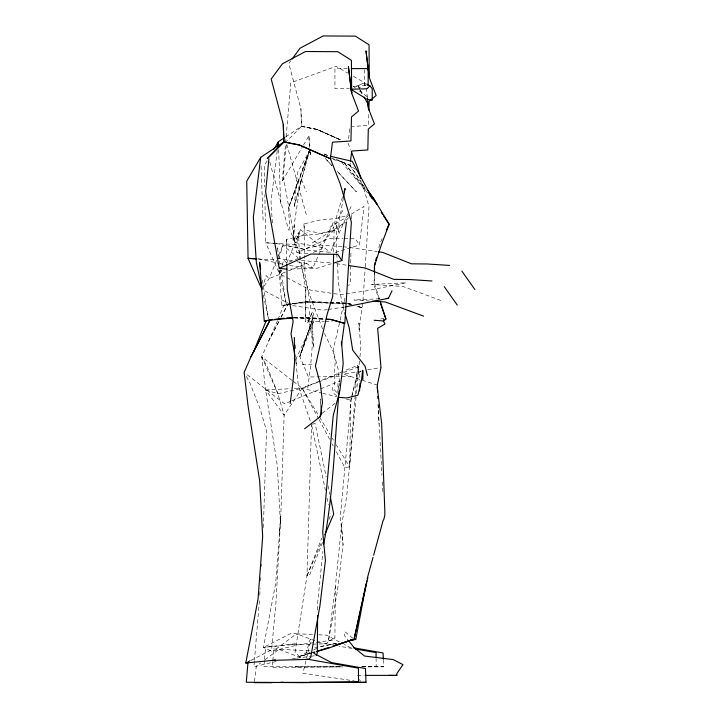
<?xml version="1.0" encoding="UTF-8"?>
<svg xmlns="http://www.w3.org/2000/svg" width="719" height="719" viewBox="0 0 719 719"><rect width="100%" height="100%" fill="white"/><g stroke="black" fill="none" stroke-linecap="round" stroke-linejoin="round"><path stroke-width="0.54" stroke-dasharray="3.6 2.7" d="M299.481 259.82L298.601 232.435L293.127 240.281L294.565 225.604L293.127 240.281L307.166 232.704M305.791 289.514L305.189 321.573L305.764 321.204L305.791 289.514L299.625 252.711L289.91 230.071L288.427 208.016L309.071 151.296M317.663 609.892L317.726 602.145L322.903 551.329M278.945 321.294L268.582 341.21L261.761 356.849L267.414 367.148L277.902 393.76L284.14 415.214L280.787 516.377L275.665 583.567L263.415 647.415L271.485 651.234L299.077 644.628L333.796 640.009L334.91 637.474L335.342 586.587L341.651 524.726L346.63 497.018L356.327 394.524M320.297 405.624L320.404 398.955L320.845 404.213M337.867 393.401L338.029 383.398L338.559 389.707M359.473 361.19L358.907 366.654L350.791 400.249L349.632 466.982L344.787 467.395L336.366 451.757M311.92 652.951L299.329 656.564L295.069 652.142L306.995 575.766L311.525 424.48L298.376 386.256L295.707 359.536L314.14 320.135L299.832 356.444L308.397 376.981L340.527 376.567M333.652 252.108L334.11 229.981L318.131 234.088L301.899 235.706L286.351 239.445L286.8 262.911M350.926 253.142L350.36 280.796L348.76 285.901M351.636 218.855L351.726 214.433L348.526 215.251M368.802 114.492L368.559 125.412L352.238 126.499M374.32 273.274L374.042 285.146L379.093 299.544M293.127 240.281L293.478 229.397L301.117 178.663L306.285 191.748M263.352 527.494L266.515 430.771L260.287 409.318L249.799 382.706L246.195 376.154M259.397 600.787L254.472 660.213M259.748 595.242L260.161 588.591M260.646 580.826L260.862 577.501M261.554 566.419L261.689 564.199M357.109 306.339L362.439 307.849L365.198 267.953M365.27 266.848L368.991 206.461L362.394 183.983M294.242 206.272L297.477 172.47L309.521 150.792L294.242 206.272L309.161 151.323M339.548 385.42L339.719 383.182M355.177 395.54L349.632 466.982L336.321 444.89M355.258 394.416L357.514 365.396L344.185 370.896M264.448 660.258L263.909 666.702L344.68 666.899M264.547 659.188L265.635 646.309L290.862 633.421L296.192 633.691L316.126 641.204M282.342 180.828L285.515 144.061M285.605 142.946L290.8 82.793L336.07 66.31L347.672 73.005M351.348 398.137L340.321 516.44L343.053 544.957L337.499 590.605L328.367 641.564L326.48 643.793L290.8 644.799L263.415 647.415L295.761 643.694L290.8 644.799M254.364 661.309L253.87 666.792L276.159 661.453M279.34 532.437L280.787 516.377L275.907 602.971L271.485 651.234M356.435 393.41L358.907 366.654L357.514 365.396M334.227 385.096L334.829 378.733L334.434 370.105L335.396 361.046L333.023 351.232L324.296 333.05M359.931 356.822L360.839 348.086L358.898 322.939L359.114 329.733L362.017 307.795L358.125 306.42M254.481 681.558L256.297 666.234L260.611 663.008M272.618 661.624L271.971 667.097L275.404 667.493L340.33 666.837M272.753 660.527L273.912 650.677L295.518 634.535L299.751 633.915L313.151 634.544M335.36 252.486L359.491 244.963L364.021 206.344L348.85 215.691M277.246 150.639L270.964 201.733L272.07 218.27M348.571 138.758L349.928 127.739M350.234 163.186L349.964 165.397L347.753 164.435M335.342 586.587L328.367 641.564L334.91 637.474M307.804 387.981L310.617 366.115L312.208 346.594L311.974 321.896L313.924 347.96L308.658 318.283L310.734 305.961L304.928 274.182L304.631 258.534M312.522 318.688L299.832 356.444L312.145 320.62L313.583 313.295L312.208 312.37L307.903 322.391L305.189 321.573M343.349 198.138L339.098 221.713L338.577 232.201L336.357 223.861L336.6 252.899M344.931 298.142L339.701 322.292M339.449 323.379L333.041 350.486L337.993 368.344L339.988 385.627M378.841 247.749L379.866 243.516L382.193 238.699M351.636 397.086L357.514 374.985L358.907 366.654L341.372 373.323M278.855 259.083L282.837 245.215L298.097 257.726M341.983 246.653L319.11 244.954L300.452 229.658L296.165 244.595L265.671 242.806L264.853 194.696M342.532 196.934L332.933 228.561L342.774 210.595M262.237 288.337L266.156 275.557L269.149 278.586L287.492 271.243M280.832 269.589L279.529 273.84L310.383 290.081L340.707 294.646L344.994 294.008M282.145 265.329L283.78 259.999L286.773 263.028L300.012 257.726M329.059 519.415L330.452 515.415L330.102 513.303M300.138 354.71L312.145 320.62L312.208 312.37L307.903 322.391L310.905 321.663L324.242 321.465M322.57 542.414L309.817 574.508L306.995 575.766L321.699 538.198M268.582 341.21L277.633 320.395M278.046 319.371L283.852 305.072L306.824 301.423L328.763 302.322M276.617 260.377L269.149 278.586L261.905 289.398M278.684 255.326L282.837 245.215M286.773 263.028L300.452 229.658M306.995 575.766L321.681 541.892M289.577 265.626L312.846 267.872L318.319 255.703M318.778 254.688L333.823 221.218M276.375 243.373L307.202 250.068L330.47 252.315L347.798 213.777M349.623 209.714L351.447 205.661M270.991 336.735L279.125 321.042M281.156 317.115L287.753 304.362L307.453 302.007L330.605 303.05M281.021 317.304L287.753 304.362L283.852 305.072M284.976 142.964L301.54 126.382L300.91 108.83L288.804 63.488L290.791 60.791M267.144 160.84L264.349 165.604L264.718 186.868M282.441 180.82L302.897 146.083M303.463 145.121L309.143 135.469M343.161 371.319L302.169 388.233L284.14 415.214L265.608 389.869L261.761 356.849L292.507 380.728M281.947 270.236L279.529 273.84L265.671 242.806L275.305 243.319M307.903 322.391L308.999 321.042L306.662 320.683L305.764 321.204M334.11 229.981L319.506 245.386L303.571 249.062L287.16 245.637L286.351 239.445M348.652 217.668L337.13 229.837L321.186 233.504L304.775 230.08L303.966 223.888L319.515 220.149L335.755 218.531L347.466 215.52M322.256 413.209L335.153 403.188M264.934 659.781L277.902 650.093L282.136 649.473L308.927 650.722M285.749 136.826L301.495 126.346L317.169 129.465L341.462 140.259M360.947 371.372L357.586 373.512L359.536 373.422L360.219 382.005M329.895 227.366L347.906 216.275M312.28 242.923L345.453 222.486M310.105 652.25L305.593 655.018L310.257 639.101L310.213 643.208L302.924 673.227L354.188 680.884M313.709 650.03L318.211 647.253M312.136 652.906L299.329 656.591L310.024 650.506M250.931 660.375L273.247 648.969L278.568 649.248L301.656 657.948M306.303 214.622L286.53 143.306L283.259 176.272L296.902 252.818L328.484 238.492L343.044 238.645M290.701 401.247L284.553 403.79L245.017 373.08M291.725 400.825L339.889 380.953M313.259 252.423L324.467 247.938L330.47 252.315M288.508 270.838L306.851 263.496L312.846 267.872M280.293 520.871L277.282 465.364L265.608 389.869L277.902 393.76L302.169 388.233L317.645 382.346M318.679 381.951L340.339 373.718M359.707 89.291L357.864 85.291L363.589 83.287L365.396 84.015M312.972 652.609L315.084 651.917M299.329 656.564L309.862 653.229M310.914 652.897L315.12 651.558M314.886 647.774L317.969 646.785M331.378 263.783L316.693 268.367L288.04 269.104M279.071 270.128L281.902 305.746L290.647 303.84M312.414 424.228L315.102 423.446L326.192 476.931M313.205 652.6L315.335 651.98M281.902 305.746L307.426 302.259L328.565 303.121M380.746 318.993L384.054 318.355M361.091 371.013L343.403 374.141L377.322 385.105M367.724 369.836L380.989 367.481M346.073 293.846L367.526 290.665L406.064 282.765L371.543 284.445L403.017 286.459L441.178 300.569M327.379 309.565L323.083 310.195L292.768 305.638L262.875 289.91M328.448 309.404L344.545 307.013M291.716 303.697L306.77 301.683L328.951 302.501M292.309 658.748L295.563 658.307M296.65 658.164L309.673 656.438M310.752 656.294L315.093 655.71M355.707 88.212L353.101 86.298L365.908 85.237L367.508 98.386M302.214 364.677L314.023 364.066M379.533 298.753L353.928 300.003L369.117 300.973M265.608 389.869L289.982 388.772M294.413 388.575L302.169 388.233L321.618 393.032M307.867 253.492L296.902 252.818M325.348 321.456L332.016 321.357M341.642 376.549L350.504 376.441M362.052 666.765L376.181 666.387L376.109 658.964M361.864 666.819L383.622 666.792L383.371 660.41M347.286 68.602L334.937 68.602L334.937 88.707L349.362 88.707M340.114 666.783L295.114 666.846L300.839 666.881M361.945 666.765L383.622 666.792M357.46 675.402L364.191 675.402M344.167 238.663L355.366 238.789L359.491 244.963M330.066 302.537L345.587 303.112M293.586 317.403L324.637 318.544M329.679 303.166L348.589 303.93L350.719 304.532M294.26 317.996L324.296 319.218M329.859 302.366L345.219 302.996M293.595 317.16L324.305 318.418M331.702 303.103L347.133 303.804M294.242 317.762L324.008 319.11M318.733 634.805L326.552 635.165L339.287 641.869M257.86 258.939L276.375 260.017M343.071 246.734L348.544 247.309M301.495 260.512L332.025 263.028M353.101 86.298L360.534 87.233M349.65 247.471L377.214 251.596M336.438 263.693L347.466 265.338M352.094 648.466L339 646.174M351.285 647.415L349.092 647.028L344.185 644.449M294.583 242.537L324.467 247.938M276.968 258.094L291.905 260.799M297.244 261.761L306.851 263.496M333.508 645.177L320.332 642.786L317.178 641.6M301.495 126.346L316.899 129.42L341.192 140.205L317.07 129.411L301.54 126.409L300.91 108.83M258.759 258.93L278.954 263.316M280.015 263.549L283.205 264.241M348.239 303.849L353.406 305.045M333.023 159.537L340.59 161.344L344.176 162.889L365.189 188.288M322.696 393.302L336.744 396.771M346.468 399.18L350.791 400.249M347.412 303.085L353.245 304.703M347.807 303.193L351.986 304.523M358.26 306.519L362.439 307.849M331.306 158.099L340.599 161.344M355.321 169.298L349.632 165.136L335.971 159.214M327.334 155.376L322.966 153.489L327.972 155.69M316.998 129.474L337.705 138.587M353.478 76.349L366.052 83.602M336.744 395.648L333.562 393.374L332.412 387.604L337.076 392.727M359.185 90.765L368.748 97.775M293.388 381.412L302.169 388.233L318.957 416.076M364.937 187.983L349.964 165.397L340.977 161.416L367.553 192.926M352.822 638.229L344.868 631.659L344.482 635.614L347.933 639.901M363.589 83.287L365.908 85.237M331.899 165.613L325.114 158.279L331.989 165.658M337.247 171.356L356.354 191.838L337.319 171.383M344.176 162.889L366.861 191.892M359.401 679.599L360.632 681.279M349.632 165.136L361.289 181.341M319.533 417.038L329.958 434.33M332.268 438.168L333.427 440.091M357.864 85.291L359.976 89.21M360.507 90.19L363.14 95.088M302.169 388.233L318.481 418.53M319.011 419.51L330.057 440.028M332.16 443.938L333.212 445.897M360.165 90.297L362.466 95.303M261.761 356.849L277.902 393.76M348.068 143.18L350.468 149.372M322.543 328.951L310.186 296.399L299.625 261.77M379.425 298.798L374.617 283.852L374.545 273.184M309.538 150.918L310.896 155.43L309.619 150.523M344.14 310.59L342.253 304.173L338.254 281.785L337.579 263.828M269.805 162.099L288.687 230.179M309.754 151.278L310.896 155.43M278.882 269.715L286.342 304.416L280.904 270.038M263.361 295.033L268.493 318.885M311.758 425.585L325.419 490.367M327.037 498.051L328.43 504.648M328.008 485.667L329.814 494.393M295.725 360.219L296.309 363.517L295.904 358.089M280.024 264.493L277.21 246.752L277.39 248.981M262.399 280.051L268.547 318.868M336.645 253.888L337.373 260.485M341.651 524.726L343.053 544.957M272.142 219.376L272.438 223.789M378.059 404.464L381.951 475.259M382.328 481.91L382.894 491.886M378.158 404.114L379.03 424.246M278.639 149.597L280.725 204.502M261.06 166.278L263.1 220.059M309.404 147.521L308.963 135.532L309.422 149.192M303.966 223.888L304.604 257.42M364.461 69.716L364.461 88.707M309.521 150.792L297.441 185.026L288.427 208.016L309.521 150.792M336.42 643.298L319.191 646.884L336.42 643.307"/><path stroke-width="1.08" d="M317.609 615.419L317.295 653.032L316.18 655.566M333.607 254.319L332.735 296.354L327.307 313.7L315.416 366.043L320.377 383.901L322.489 402.263L320.117 416.741L304.64 428.767M362.834 379.596L363.023 370.905M368.901 110.124L369.099 101.388L376.154 95.492L369.26 77.571L366.016 51.085L369.26 77.571L369.045 44.785L355.384 36.13L323.155 35.95L300.057 48.218L292.112 59.003M374.338 272.195L374.491 265.715L375.264 262.543M339.116 391.001C334.488 442.275 333.364 494.052 323.577 544.705M359.509 390.92L360.129 383.119M268.906 158.863L265.635 191.829L279.278 268.376L286.935 269.131M362.628 370.303L361.558 380.135L357.9 395.234L346.81 397.975L339.134 397.364M333.472 263.136L341.867 260.512L346.396 221.901M326.516 319.308L330.965 319.488L344.823 323.406L351.375 222.018L340.06 183.489L330.443 158.737L299.553 145.022L283.924 141.94L260.727 157.308L253.349 217.291L256.359 262.507L261.959 288.526M277.66 147.305L278.343 141.751L284.823 137.437M350.513 160.975L351.735 151.017L367.822 149.947L368.299 129.052L374.428 123.92L368.434 108.326L367.885 103.904L364.191 97.047M290.179 403.539L292.993 381.672L294.583 362.151L294.35 337.454M343.547 197.069L345.093 188.495L344.131 191.658M348.266 640.863L355.797 639.308L366.735 580.988M341.534 341.777L343.215 363.643L339.889 390.543L333.176 415.798L322.705 531.988L325.428 560.514L319.883 606.162L310.743 657.121L308.855 659.341L273.184 660.348L245.799 662.972L258.049 599.125L262.678 536.428L259.667 480.921L247.983 405.426L244.145 372.406L250.967 356.768L270.137 319.91L272.33 319.649M365.98 584.214L354.018 639.515L367.867 577.555M383.739 519.738L384.809 515.181L384.836 511.389L381.663 423.437L377.196 386.894M383.2 520.197L373.628 555.23M383.847 319.227L383.434 320.962L384.971 324.053L377.628 328.349L380.989 367.481L377.322 385.105L377.619 391.819M375.776 260.431L376.54 257.258M367.148 578.786L373.044 557.369M253.376 352.292L266.228 320.629L270.137 319.91L250.967 356.768M324.817 534.792L333.706 514.076L330.273 496.577M345.614 306.851L388.44 298.322L392.017 290.782M386.364 230.035L389.15 224.265L373.592 198.453L367.121 189.448M320.117 416.741L321.645 413.677L321.025 406.316M283.897 141.985L283.286 124.387L271.189 79.045L282.441 63.775L305.53 51.507L337.768 51.687L351.42 60.333L351.645 93.128L358.529 111.05L351.483 116.945L350.935 140.969L332.448 142.191L330.416 158.719L299.374 145.031L283.924 141.94L267.351 158.522L283.924 141.94L283.286 124.387M260.727 157.308L246.734 181.161L248.055 258.364L261.905 289.398M273.867 149.39L278.343 141.751L278.469 145.112M380.45 301.998L385.941 319.083L383.434 320.962L374.132 320.261M249.96 660.869L248.019 661.857L246.284 682.25L301.872 682.646L358.556 681.945L358.422 668.158L307.103 659.143M279.278 268.376L310.86 254.041L337.75 254.337L341.867 260.512M334.056 645.725L351.977 639.874L328.152 648.295L316.405 651.675M317.187 651.234L328.781 647.451M334.074 645.554L351.977 639.874M260.646 268.96L259.595 262.309L264.286 321.303L266.057 320.764M264.286 321.303L268.645 320.261L293.145 317.951M273.184 660.348L275.17 659.907M348.266 640.863L355.797 639.281M274.514 319.389L284.365 318.211M286.548 317.951L293.145 317.708M245.799 662.972L248.028 662.711M386.211 298.43L388.44 298.322M272.159 682.699L254.355 682.655M281.012 682.484L283.223 682.43L280.356 682.421M280.787 682.403L365.998 682.349L365.468 668.526L331.468 662.585L313.826 653.301M351.384 68.602L368.146 68.602L368.146 85.354M365.225 675.375L396.861 675.402L396.861 673.55L402.946 664.626L393.284 659.602L364.497 656.025L354.125 647.612L348.616 640.755M309.332 682.349L365.998 682.349M388.727 675.375L396.861 675.402M326.21 319.209L330.623 319.407L344.401 323.343L341.498 345.291L341.372 341.408M256.62 258.822L248.055 258.364L256.764 258.876M372.379 301.18L385.402 302.016L423.554 316.117M449.645 265.428L427.293 263.981L411.421 263.819L382.724 252.423L378.32 251.767M432.02 280.985L409.677 279.538L393.805 279.376L365.108 267.98L348.571 265.509M355.357 649.032L376.046 652.6L376.091 657.903M353.478 647.792L383.083 652.969L383.335 659.35M330.389 156.257L352.22 161.344L372.586 198.884L369.71 195.478M367.211 84.743L369.917 85.831L372.217 88.698L372.217 100.318L367.023 99.285L350.782 89.21L367.023 88.788L369.917 85.831L367.014 84.159M370.788 195.065L373.592 198.453M372.954 198.732L377.071 204.475L373.476 198.507M461.85 271.09L474.855 289.487M444.234 286.647L457.239 305.045M381.313 212.509L382.517 214.316M383.721 216.122L389.15 224.265L381.412 244.613L374.491 265.715L374.536 272.115M368.398 192.297L369.485 194.211M351.267 151.43L357.676 167.931L360.821 178.636M380.531 303.661L385.941 319.083M344.769 312.729L349.164 327.693L352.678 350.108L365.054 366.16L367.427 375.489M295.141 356.921L291.033 333.841L293.118 321.519L287.312 289.739L286.818 264.035M367.508 98.386L368.434 108.326M351.276 89.803L351.645 93.128L351.348 87.988M294.925 345.057L295.167 348.311M377.817 396.286L377.906 398.524M351.645 93.128L348.4 66.642L351.645 93.128"/></g></svg>
